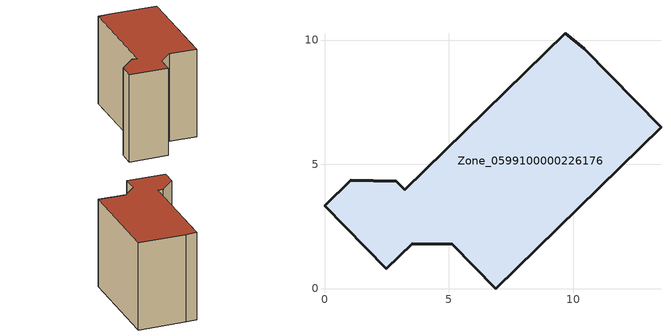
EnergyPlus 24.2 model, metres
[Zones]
Zone_0599100000226176
 floor ground (C_G): 9.68,10.27 10.46,9.66 13.54,6.49 6.89,0 5.15,1.79 3.53,1.81 2.49,0.79 0,3.34 1.05,4.36 2.88,4.33 3.22,3.98 z0
 wall outside (C_F): 2.49,0.79 3.53,1.81 5.15,1.79 6.89,0 13.54,6.49 10.46,9.66 9.68,10.27 3.22,3.98 2.88,4.33 1.05,4.36 0,3.34 2.49,0.79 z0:8.26
 roof outside (C_R): 10.46,9.66 9.68,10.27 3.22,3.98 2.88,4.33 1.05,4.36 0,3.34 2.49,0.79 3.53,1.81 5.15,1.79 6.89,0 13.54,6.49 z8.26
[BUILDING]
Pand.0599100000226176: North Axis=0; Terrain=City; Loads Convergence Tolerance Value=0.04; Temperature Convergence Tolerance Value=0.4; Solar Distribution=FullExterior; Maximum Number of Warmup Days=25; Minimum Number of Warmup Days=1
[Site:Location]
Rotterdam.The.Hague.AP_ZH_NLD Design_Conditions: Latitude=51.96; Longitude=4.45; Time Zone=1; Elevation=-4.5
[SITE:GROUNDTEMPERATURE:BUILDINGSURFACE]
18, 18, 18, 18, 18, 18, 18, 18, 18, 18, 18, 18
[MATERIAL] Thermal Absorptance=0.9; Solar Absorptance=0.7; Visible Absorptance=0.7
Name | Roughness | Thickness | Conductivity | Density | Specific Heat
G.TI.1975-1991 | MediumSmooth | 0.15 | 0.288461 | 540 | 1210
F.TI.1975-1991 | Rough | 0.3 | 0.230769 | 1920 | 840
R.TI.1975-1991 | MediumRough | 0.2 | 0.153846 | 1500 | 1000
[CONSTRUCTION]
C_G: G.TI.1975-1991
C_F: F.TI.1975-1991
C_R: R.TI.1975-1991
[ZONE]
Zone_0599100000226176: Type=1; Multiplier=1; Ceiling Height=Autocalculate; Volume=Autocalculate; Floor Area=autocalculate; Part of Total Floor Area=Yes
[ZONEINFILTRATION:DESIGNFLOWRATE]
Infil_Zone_0599100000226176: Zone or ZoneList or Space or SpaceList=Zone_0599100000226176; Schedule=AlwaysOn; Design Flow Rate Calculation Method=Flow/Area; Flow Rate per Floor Area=0.003; Constant Term Coefficient=1; Temperature Term Coefficient=0; Velocity Term Coefficient=0; Velocity Squared Term Coefficient=0
[HVACTEMPLATE:ZONE:IDEALLOADSAIRSYSTEM]
Zone_0599100000226176: Maximum Heating Supply Air Temperature=50; Minimum Cooling Supply Air Temperature=13; Maximum Heating Supply Air Humidity Ratio=0.0156; Minimum Cooling Supply Air Humidity Ratio=0.0077; Heating Limit=NoLimit; Cooling Limit=NoLimit; Dehumidification Control Type=ConstantSensibleHeatRatio; Cooling Sensible Heat Ratio=0.7; Dehumidification Setpoint=60; Humidification Control Type=None; Humidification Setpoint=30; Outdoor Air Method=None; Outdoor Air Flow Rate per Person=0.00944; Outdoor Air Flow Rate per Zone Floor Area=0; Outdoor Air Flow Rate per Zone=0; Demand Controlled Ventilation Type=None; Outdoor Air Economizer Type=NoEconomizer; Heat Recovery Type=None; Sensible Heat Recovery Effectiveness=0.7; Latent Heat Recovery Effectiveness=0.65
[ZONECONTROL:THERMOSTAT]
ThermostatControl_Zone_0599100000226176: Zone or ZoneList=Zone_0599100000226176; Control Type Schedule=DualSetpointControlType; Control 1=Thermostat_Zone_0599100000226176; Temperature Difference Between Cutout And Setpoint=0
[THERMOSTATSETPOINT:DUALSETPOINT]
Thermostat_Zone_0599100000226176: Heating Setpoint Temperature Schedule=HeatingSetpoint_Zone_0599100000226176; Cooling Setpoint Temperature Schedule=CoolingSetpoint_Zone_0599100000226176
[SCHEDULE:COMPACT]
HeatingSetpoint_Zone_0599100000226176: Through: 12/31, For: AllDays, Until: 24:00, 21
CoolingSetpoint_Zone_0599100000226176: Through: 12/31, For: AllDays, Until: 24:00, 24
DualSetpointControlType: Through: 12/31, For: AllDays, Until: 24:00, 4
AlwaysOn: Through: 12/31, For: AllDays, Until: 24:00, 1
